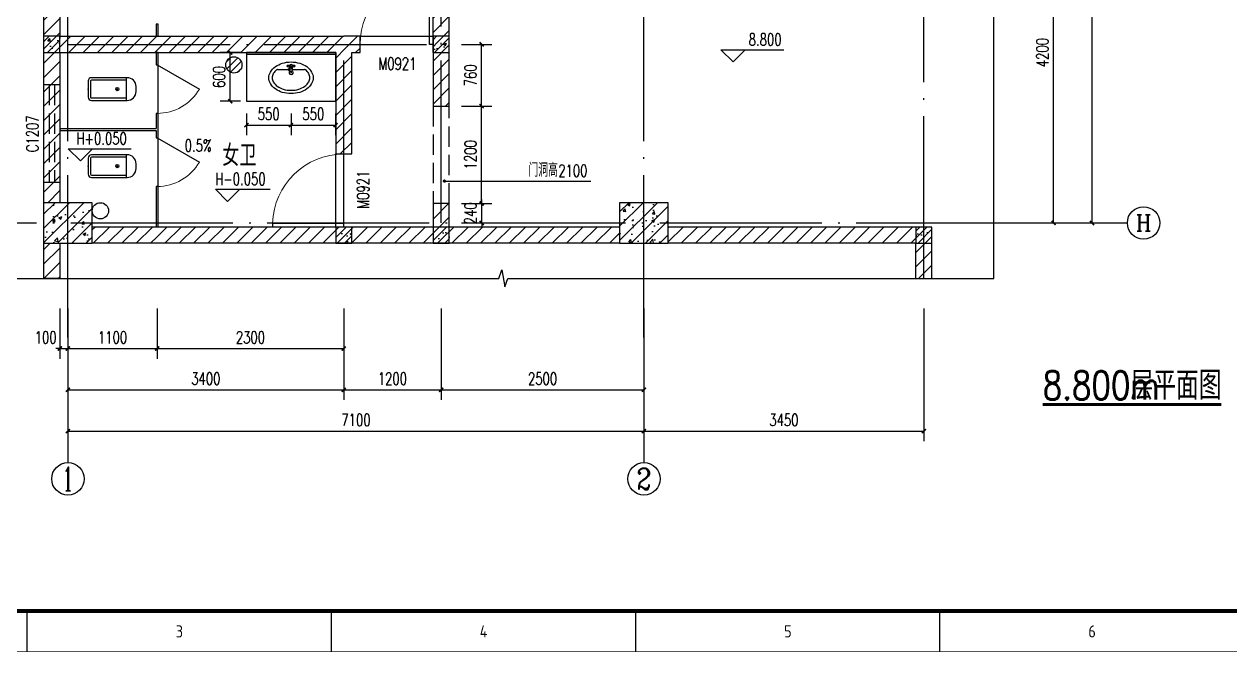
# Model space of a CAD drawing. Extents: x -93062 to 326984, y -142534 to 91021.
# Drawn here: x 149103 to 163965, y -33180 to -25446 of the extents above; entities that cross this region are included whole.
import ezdxf
from ezdxf.enums import TextEntityAlignment as Align

# ---------------------------------------------------------------- set-up
doc = ezdxf.new("R2010")
doc.units = 0
doc.header["$LTSCALE"] = 1000
doc.header["$MEASUREMENT"] = 0
doc.linetypes.add('DASH', pattern=[0.35, 0.25, -0.1])
doc.linetypes.add('DOTE', pattern=[2.42, 2, -0.2, 0.02, -0.2])
doc.layers.get('0').update_dxf_attribs({"color": 8})
doc.layers.get('Defpoints').update_dxf_attribs({"color": 8})
for name, color, linetype in [('AXIS', 8, 'Continuous'), ('AXIS_TEXT', 8, 'Continuous'), ('CENTRE LINE', 8, 'DOTE'), ('COLUMN', 8, 'Continuous'), ('DIM_ELEV', 8, 'Continuous'), ('DIM_LEAD', 8, 'Continuous'), ('DIM_SYMB', 8, 'Continuous'), ('DOTE', 8, 'DOTE'), ('GROUND', 8, 'Continuous'), ('LATRINE', 8, 'Continuous'), ('LVTRY', 8, 'Continuous'), ('PUB_DIM', 8, 'Continuous'), ('PUB_HATCH', 8, 'Continuous'), ('PUB_TEXT', 8, 'Continuous'), ('TEXT', 8, 'Continuous'), ('WALL', 8, 'Continuous'), ('WINDOW', 8, 'Continuous'), ('WINDOW_TEXT', 8, 'Continuous')]:
    doc.layers.add(name, color=color, linetype=linetype)
doc.styles.add('_TCH_AXIS', font='COMPLEX', dxfattribs={"bigfont": 'GBCBIG'})
doc.styles.add('_TCH_DIM', font='SIMPLEX', dxfattribs={"bigfont": 'GBCBIG'})
doc.styles.add('_TCH_DIM_T3', font='SIMPLEX', dxfattribs={"width": 0.705882, "bigfont": 'GBCBIG'})
doc.styles.add('_TCH_WINDOW', font='SIMPLEX', dxfattribs={"bigfont": 'GBCBIG'})
doc.styles.add('COMPLEX', font='COMPLEX')
doc.styles.add('HZTXT', font='geditxt.shx', dxfattribs={"width": 0.8, "bigfont": 'hztxt1.shx'})
doc.styles.get("Standard").update_dxf_attribs({"font": 'gbenor.shx', "bigfont": 'gbcbig.shx'})
doc.styles.add('TK', font='GEDITXT.SHX', dxfattribs={"width": 0.85, "height": 3.5, "bigfont": 'DXT.SHX'})
doc.dimstyles.new('_TCH_ARCH&&50', dxfattribs={"dimtxt": 148.75, "dimasz": 50, "dimexe": 125, "dimexo": 150, "dimgap": 63.125, "dimtad": 1, "dimdec": 0, "dimzin": 0, "dimdsep": 46, "dimtxsty": '_TCH_DIM_T3', "dimblk": 'ARCHTICK', "dimcen": 0.09, "dimazin": 2, "dimtfac": 1, "dimtdec": 0, "dimtix": 1, "dimtmove": 2, "dimatfit": 3, "dimfxl": 1, "dimtolj": 1, "dimtzin": 0, "dimarcsym": 0})
pattern_1 = [(45, (0, 89.76), (-88.38838, 88.38838), [])]
pattern_2 = [(45, (0, 0), (-88.38835, 88.38835), []), (50, (0, 0), (358.6301, -31.37607), [37.5, -412.5]), (355, (0, 0), (-69.3757, 376.0961), [30, -330]), (100.4514, (29.9, -2.6), (289.2547, 344.7198), [31.8701, -350.57106]), (46.1842, (0, 100), (533.6205, -82.7595), [56.25, -618.75]), (96.6356, (44.47, 93.1), (467.3314, 487.059), [47.8051, -525.8565]), (351.1842, (0, 100), (467.331, 487.0593), [45, -495]), (21, (50, 75), (298.4535, -201.30945), [37.5, -412.5]), (326, (50, 75), (121.6577, 362.575), [30, -330]), (71.4514, (74.87, 58.22), (420.1113, 161.26525), [31.8701, -350.57106]), (37.5, (0, 0), (6.07993, 166.44693), [0, -326, 0, -335, 0, -331.25]), (7.5, (0, 0), (131.53477, 197.20586), [0, -191, 0, -318.5, 0, -126.25]), (327.5, (-111.5, 0), (266.91122, -11.27744), [0, -125, 0, -390, 0, -517.5]), (317.5, (-161.5, 0), (291.5931, 50.0525), [0, -162.5, 0, -259, 0, -367.5])]

# ---------------------------------------------------------------- blocks, each defined once
blk = doc.blocks.new('GEDI_WK_A11')
at = {"color": 3}
for p, q in [((150, 0), (150, 10)), ((225, 0), (225, 10)), ((300, 0), (300, 10)), ((375, 0), (375, 10))]:
    blk.add_line(p, q, dxfattribs=at)
for points, const_width in [([(0, 0), (1050, 0), (1050, 594), (0, 594)], 0.1), ([(25, 10), (1040, 10), (1040, 584), (25, 584)], 1)]:
    blk.add_lwpolyline(points, close=True, dxfattribs=dict(at, const_width=const_width))
for s, p in [('3', (187.5, 5)), ('4', (262.5, 5)), ('5', (337.5, 5)), ('6', (412.5, 5))]:
    blk.add_text(s, height=3, dxfattribs=at).set_placement(p, align=Align.MIDDLE)
blk = doc.blocks.new('A$C024A6866')
blk.add_blockref('GEDI_WK_A11', (0, 0))
at = {"style": 'TK', "width": 0.85}
for tag, height, p in [('PROJECTNAME', 4.75, (985, 44)), ('PHASE', 4, (1027, 44)), ('DRAWINGNAME', 4.75, (995, 31))]:
    blk.add_attdef(tag, text='', height=height, dxfattribs=at).set_placement(p, align=Align.MIDDLE_CENTER)
for tag, p, height in [('APPROVE', (872, 32.75), 3.5), ('DESIGN', (917, 32.75), 3.5), ('REVIEW1', (872, 25.75), 3.5), ('DRAW', (917, 25.75), 3.5), ('REVIEW2', (872, 18.75), 3.5), ('PROPORTION', (917, 18.75), 3.5), ('DRAWINGNUMBER', (967, 18.5), 4), ('CHECK', (872, 11.75), 3.5), ('DATE', (917, 11.75), 3.5), ('VERSION', (1033, 11.75), 3.5)]:
    blk.add_attdef(tag, p, '', height=height, dxfattribs=at)
blk = doc.blocks.new('sgdsg')
at = {"xscale": 50, "yscale": 50, "zscale": 50}
blk.add_blockref('A$C024A6866', (-52500, 0), dxfattribs=at)
blk = doc.blocks.new('_ArchTick')
at = {"color": 0, "linetype": 'ByBlock', "const_width": 0.4}
blk.add_lwpolyline([(-0.5, -0.5), (0.5, 0.5)], dxfattribs=at)
blk = doc.blocks.new('*D729')
at = {"layer": 'Defpoints', "color": 0, "transparency": 16777216}
for p in [(154343, -27656), (154743, -27656), (154343, -27896)]:
    blk.add_point(p, dxfattribs=at)
at = {"layer": 'PUB_DIM', "color": 0, "lineweight": -2, "transparency": 16777216}
for p, q in [((154743, -27656), (154743, -27606)), ((154493, -27656), (154868, -27656)), ((154743, -27896), (154743, -27656)), ((154493, -27896), (154868, -27896)), ((154743, -27896), (154743, -27946))]:
    blk.add_line(p, q, dxfattribs=at)
at = {"layer": 'PUB_DIM', "color": 0, "lineweight": -2, "transparency": 16777216, "xscale": 50, "yscale": 50, "zscale": 50}
for p, rotation in [((154743, -27656), 270), ((154743, -27896), 90)]:
    blk.add_blockref('_ArchTick', p, dxfattribs=dict(at, rotation=rotation))
at = {"layer": 'PUB_DIM', "color": 0, "transparency": 16777216, "insert": (154605, -27776), "char_height": 148.8, "attachment_point": 5, "rotation": 90, "style": '_TCH_DIM_T3'}
blk.add_mtext('\\A1;240', dxfattribs=at)
blk = doc.blocks.new('*D730')
at = {"layer": 'Defpoints', "color": 0, "transparency": 16777216}
for p in [(154343, -26456), (154742, -26456), (154343, -27656)]:
    blk.add_point(p, dxfattribs=at)
at = {"layer": 'PUB_DIM', "color": 0, "lineweight": -2, "transparency": 16777216}
for p, q in [((154493, -26456), (154867, -26456)), ((154742, -27656), (154742, -26456)), ((154493, -27656), (154867, -27656))]:
    blk.add_line(p, q, dxfattribs=at)
at = {"layer": 'PUB_DIM', "color": 0, "lineweight": -2, "transparency": 16777216, "xscale": 50, "yscale": 50, "zscale": 50}
for p, rotation in [((154742, -26456), 90), ((154742, -27656), 270)]:
    blk.add_blockref('_ArchTick', p, dxfattribs=dict(at, rotation=rotation))
at = {"layer": 'PUB_DIM', "color": 0, "transparency": 16777216, "insert": (154605, -27056), "char_height": 148.8, "attachment_point": 5, "rotation": 90, "style": '_TCH_DIM_T3'}
blk.add_mtext('\\A1;1200', dxfattribs=at)
blk = doc.blocks.new('*D731')
at = {"layer": 'Defpoints', "color": 0, "transparency": 16777216}
for p in [(154343, -25696), (154742, -25696), (154343, -26456)]:
    blk.add_point(p, dxfattribs=at)
at = {"layer": 'PUB_DIM', "color": 0, "lineweight": -2, "transparency": 16777216}
for p, q in [((154493, -25696), (154867, -25696)), ((154742, -26456), (154742, -25696)), ((154493, -26456), (154867, -26456))]:
    blk.add_line(p, q, dxfattribs=at)
at = {"layer": 'PUB_DIM', "color": 0, "lineweight": -2, "transparency": 16777216, "xscale": 50, "yscale": 50, "zscale": 50}
for p, rotation in [((154742, -25696), 90), ((154742, -26456), 270)]:
    blk.add_blockref('_ArchTick', p, dxfattribs=dict(at, rotation=rotation))
at = {"layer": 'PUB_DIM', "color": 0, "transparency": 16777216, "insert": (154605, -26076), "char_height": 148.8, "attachment_point": 5, "rotation": 90, "style": '_TCH_DIM_T3'}
blk.add_mtext('\\A1;760', dxfattribs=at)
blk = doc.blocks.new('*D732')
at = {"layer": 'Defpoints', "color": 0, "transparency": 16777216}
for p in [(151843, -26396), (152393, -26396), (152393, -26690)]:
    blk.add_point(p, dxfattribs=at)
at = {"layer": 'PUB_DIM', "color": 0, "lineweight": -2, "transparency": 16777216}
for p, q in [((151843, -26546), (151843, -26815)), ((152393, -26546), (152393, -26815)), ((151843, -26690), (152393, -26690))]:
    blk.add_line(p, q, dxfattribs=at)
at = {"layer": 'PUB_DIM', "color": 0, "lineweight": -2, "transparency": 16777216, "xscale": 50, "yscale": 50, "zscale": 50, "rotation": 180}
blk.add_blockref('_ArchTick', (151843, -26690), dxfattribs=at)
at = {"layer": 'PUB_DIM', "color": 0, "lineweight": -2, "transparency": 16777216, "xscale": 50, "yscale": 50, "zscale": 50}
blk.add_blockref('_ArchTick', (152393, -26690), dxfattribs=at)
at = {"layer": 'PUB_DIM', "color": 0, "transparency": 16777216, "insert": (152118, -26552), "char_height": 148.8, "attachment_point": 5, "style": '_TCH_DIM_T3'}
blk.add_mtext('\\A1;550', dxfattribs=at)
blk = doc.blocks.new('*D733')
at = {"layer": 'Defpoints', "color": 0, "transparency": 16777216}
for p in [(152393, -26396), (152943, -26396), (152943, -26690)]:
    blk.add_point(p, dxfattribs=at)
at = {"layer": 'PUB_DIM', "color": 0, "lineweight": -2, "transparency": 16777216}
for p, q in [((152393, -26546), (152393, -26815)), ((152943, -26546), (152943, -26815)), ((152393, -26690), (152943, -26690))]:
    blk.add_line(p, q, dxfattribs=at)
at = {"layer": 'PUB_DIM', "color": 0, "lineweight": -2, "transparency": 16777216, "xscale": 50, "yscale": 50, "zscale": 50, "rotation": 180}
blk.add_blockref('_ArchTick', (152393, -26690), dxfattribs=at)
at = {"layer": 'PUB_DIM', "color": 0, "lineweight": -2, "transparency": 16777216, "xscale": 50, "yscale": 50, "zscale": 50}
blk.add_blockref('_ArchTick', (152943, -26690), dxfattribs=at)
at = {"layer": 'PUB_DIM', "color": 0, "transparency": 16777216, "insert": (152668, -26552), "char_height": 148.8, "attachment_point": 5, "style": '_TCH_DIM_T3'}
blk.add_mtext('\\A1;550', dxfattribs=at)
blk = doc.blocks.new('*D734')
at = {"layer": 'Defpoints', "color": 0, "transparency": 16777216}
for p in [(151643, -25796), (151919, -25796), (151919, -26396)]:
    blk.add_point(p, dxfattribs=at)
at = {"layer": 'PUB_DIM', "color": 0, "lineweight": -2, "transparency": 16777216}
for p, q in [((151769, -25796), (151518, -25796)), ((151643, -26396), (151643, -25796)), ((151769, -26396), (151518, -26396))]:
    blk.add_line(p, q, dxfattribs=at)
at = {"layer": 'PUB_DIM', "color": 0, "lineweight": -2, "transparency": 16777216, "xscale": 50, "yscale": 50, "zscale": 50}
for p, rotation in [((151643, -25796), 90), ((151643, -26396), 270)]:
    blk.add_blockref('_ArchTick', p, dxfattribs=dict(at, rotation=rotation))
at = {"layer": 'PUB_DIM', "color": 0, "transparency": 16777216, "insert": (151506, -26096), "char_height": 148.8, "attachment_point": 5, "rotation": 90, "style": '_TCH_DIM_T3'}
blk.add_mtext('\\A1;600', dxfattribs=at)
blk = doc.blocks.new('*D753')
at = {"layer": 'AXIS', "color": 0, "lineweight": -2, "transparency": 16777216}
for p, q in [((149543, -28949), (149543, -29568)), ((149643, -28949), (149643, -29568)), ((149543, -29443), (149493, -29443)), ((149543, -29443), (149643, -29443)), ((149643, -29443), (149693, -29443))]:
    blk.add_line(p, q, dxfattribs=at)
at = {"layer": 'Defpoints', "color": 0, "transparency": 16777216}
for p in [(149543, -28799), (149643, -28799), (149643, -29443)]:
    blk.add_point(p, dxfattribs=at)
at = {"layer": 'AXIS', "color": 0, "lineweight": -2, "transparency": 16777216, "xscale": 50, "yscale": 50, "zscale": 50}
blk.add_blockref('_ArchTick', (149543, -29443), dxfattribs=at)
at = {"layer": 'AXIS', "color": 0, "lineweight": -2, "transparency": 16777216, "xscale": 50, "yscale": 50, "zscale": 50, "rotation": 180}
blk.add_blockref('_ArchTick', (149643, -29443), dxfattribs=at)
at = {"layer": 'AXIS', "color": 0, "transparency": 16777216, "insert": (149368, -29306), "char_height": 148.8, "attachment_point": 5, "style": '_TCH_DIM_T3'}
blk.add_mtext('\\A1;100', dxfattribs=at)
blk = doc.blocks.new('*D754')
at = {"layer": 'AXIS', "color": 0, "lineweight": -2, "transparency": 16777216}
for p, q in [((149643, -28949), (149643, -29568)), ((150743, -28949), (150743, -29568)), ((149643, -29443), (150743, -29443))]:
    blk.add_line(p, q, dxfattribs=at)
at = {"layer": 'Defpoints', "color": 0, "transparency": 16777216}
for p in [(149643, -28799), (150743, -28799), (150743, -29443)]:
    blk.add_point(p, dxfattribs=at)
at = {"layer": 'AXIS', "color": 0, "lineweight": -2, "transparency": 16777216, "xscale": 50, "yscale": 50, "zscale": 50, "rotation": 180}
blk.add_blockref('_ArchTick', (149643, -29443), dxfattribs=at)
at = {"layer": 'AXIS', "color": 0, "lineweight": -2, "transparency": 16777216, "xscale": 50, "yscale": 50, "zscale": 50}
blk.add_blockref('_ArchTick', (150743, -29443), dxfattribs=at)
at = {"layer": 'AXIS', "color": 0, "transparency": 16777216, "insert": (150193, -29306), "char_height": 148.8, "attachment_point": 5, "style": '_TCH_DIM_T3'}
blk.add_mtext('\\A1;1100', dxfattribs=at)
blk = doc.blocks.new('*D755')
at = {"layer": 'AXIS', "color": 0, "lineweight": -2, "transparency": 16777216}
for p, q in [((150743, -28949), (150743, -29568)), ((153043, -28949), (153043, -29568)), ((150743, -29443), (153043, -29443))]:
    blk.add_line(p, q, dxfattribs=at)
at = {"layer": 'Defpoints', "color": 0, "transparency": 16777216}
for p in [(150743, -28799), (153043, -28799), (153043, -29443)]:
    blk.add_point(p, dxfattribs=at)
at = {"layer": 'AXIS', "color": 0, "lineweight": -2, "transparency": 16777216, "xscale": 50, "yscale": 50, "zscale": 50, "rotation": 180}
blk.add_blockref('_ArchTick', (150743, -29443), dxfattribs=at)
at = {"layer": 'AXIS', "color": 0, "lineweight": -2, "transparency": 16777216, "xscale": 50, "yscale": 50, "zscale": 50}
blk.add_blockref('_ArchTick', (153043, -29443), dxfattribs=at)
at = {"layer": 'AXIS', "color": 0, "transparency": 16777216, "insert": (151893, -29306), "char_height": 148.8, "attachment_point": 5, "style": '_TCH_DIM_T3'}
blk.add_mtext('\\A1;2300', dxfattribs=at)
blk = doc.blocks.new('*D756')
at = {"layer": 'Defpoints', "color": 0, "transparency": 16777216}
for p in [(161585, -20896), (162266, -20896), (161585, -27896)]:
    blk.add_point(p, dxfattribs=at)
at = {"layer": 'PUB_DIM', "color": 0, "lineweight": -2, "transparency": 16777216}
for p, q in [((161735, -20896), (162392, -20896)), ((162266, -27896), (162266, -20896)), ((161735, -27896), (162392, -27896))]:
    blk.add_line(p, q, dxfattribs=at)
at = {"layer": 'PUB_DIM', "color": 0, "lineweight": -2, "transparency": 16777216, "xscale": 50, "yscale": 50, "zscale": 50}
for p, rotation in [((162266, -20896), 90), ((162266, -27896), 270)]:
    blk.add_blockref('_ArchTick', p, dxfattribs=dict(at, rotation=rotation))
at = {"layer": 'PUB_DIM', "color": 0, "transparency": 16777216, "insert": (162129, -24396), "char_height": 148.8, "attachment_point": 5, "rotation": 90, "style": '_TCH_DIM_T3'}
blk.add_mtext('\\A1;7000', dxfattribs=at)
blk = doc.blocks.new('*D758')
at = {"layer": 'Defpoints', "color": 0, "transparency": 16777216}
for p in [(161110, -23696), (161792, -23696), (161110, -27896)]:
    blk.add_point(p, dxfattribs=at)
at = {"layer": 'PUB_DIM', "color": 0, "lineweight": -2, "transparency": 16777216}
for p, q in [((161260, -23696), (161916, -23696)), ((161792, -27896), (161792, -23696)), ((161260, -27896), (161916, -27896))]:
    blk.add_line(p, q, dxfattribs=at)
at = {"layer": 'PUB_DIM', "color": 0, "lineweight": -2, "transparency": 16777216, "xscale": 50, "yscale": 50, "zscale": 50}
for p, rotation in [((161792, -23696), 90), ((161792, -27896), 270)]:
    blk.add_blockref('_ArchTick', p, dxfattribs=dict(at, rotation=rotation))
at = {"layer": 'PUB_DIM', "color": 0, "transparency": 16777216, "insert": (161654, -25796), "char_height": 148.8, "attachment_point": 5, "rotation": 90, "style": '_TCH_DIM_T3'}
blk.add_mtext('\\A1;4200', dxfattribs=at)
blk = doc.blocks.new('*D763')
at = {"layer": 'AXIS', "color": 0, "lineweight": -2, "transparency": 16777216}
for p, q in [((149643, -28949), (149643, -30077)), ((153043, -28949), (153043, -30077)), ((149643, -29952), (153043, -29952))]:
    blk.add_line(p, q, dxfattribs=at)
at = {"layer": 'Defpoints', "color": 0, "transparency": 16777216}
for p in [(149643, -28799), (153043, -28799), (153043, -29952)]:
    blk.add_point(p, dxfattribs=at)
at = {"layer": 'AXIS', "color": 0, "lineweight": -2, "transparency": 16777216, "xscale": 50, "yscale": 50, "zscale": 50, "rotation": 180}
blk.add_blockref('_ArchTick', (149643, -29952), dxfattribs=at)
at = {"layer": 'AXIS', "color": 0, "lineweight": -2, "transparency": 16777216, "xscale": 50, "yscale": 50, "zscale": 50}
blk.add_blockref('_ArchTick', (153043, -29952), dxfattribs=at)
at = {"layer": 'AXIS', "color": 0, "transparency": 16777216, "insert": (151343, -29814), "char_height": 148.8, "attachment_point": 5, "style": '_TCH_DIM_T3'}
blk.add_mtext('\\A1;3400', dxfattribs=at)
blk = doc.blocks.new('*D764')
at = {"layer": 'AXIS', "color": 0, "lineweight": -2, "transparency": 16777216}
for p, q in [((153043, -28949), (153043, -30077)), ((154243, -28949), (154243, -30077)), ((153043, -29952), (154243, -29952))]:
    blk.add_line(p, q, dxfattribs=at)
at = {"layer": 'Defpoints', "color": 0, "transparency": 16777216}
for p in [(153043, -28799), (154243, -28799), (154243, -29952)]:
    blk.add_point(p, dxfattribs=at)
at = {"layer": 'AXIS', "color": 0, "lineweight": -2, "transparency": 16777216, "xscale": 50, "yscale": 50, "zscale": 50, "rotation": 180}
blk.add_blockref('_ArchTick', (153043, -29952), dxfattribs=at)
at = {"layer": 'AXIS', "color": 0, "lineweight": -2, "transparency": 16777216, "xscale": 50, "yscale": 50, "zscale": 50}
blk.add_blockref('_ArchTick', (154243, -29952), dxfattribs=at)
at = {"layer": 'AXIS', "color": 0, "transparency": 16777216, "insert": (153643, -29814), "char_height": 148.8, "attachment_point": 5, "style": '_TCH_DIM_T3'}
blk.add_mtext('\\A1;1200', dxfattribs=at)
blk = doc.blocks.new('*D765')
at = {"layer": 'AXIS', "color": 0, "lineweight": -2, "transparency": 16777216}
for p, q in [((154243, -28949), (154243, -30077)), ((156743, -28949), (156743, -30077)), ((154243, -29952), (156743, -29952))]:
    blk.add_line(p, q, dxfattribs=at)
at = {"layer": 'Defpoints', "color": 0, "transparency": 16777216}
for p in [(154243, -28799), (156743, -28799), (156743, -29952)]:
    blk.add_point(p, dxfattribs=at)
at = {"layer": 'AXIS', "color": 0, "lineweight": -2, "transparency": 16777216, "xscale": 50, "yscale": 50, "zscale": 50, "rotation": 180}
blk.add_blockref('_ArchTick', (154243, -29952), dxfattribs=at)
at = {"layer": 'AXIS', "color": 0, "lineweight": -2, "transparency": 16777216, "xscale": 50, "yscale": 50, "zscale": 50}
blk.add_blockref('_ArchTick', (156743, -29952), dxfattribs=at)
at = {"layer": 'AXIS', "color": 0, "transparency": 16777216, "insert": (155493, -29814), "char_height": 148.8, "attachment_point": 5, "style": '_TCH_DIM_T3'}
blk.add_mtext('\\A1;2500', dxfattribs=at)
blk = doc.blocks.new('*D766')
at = {"layer": 'AXIS', "color": 0, "lineweight": -2, "transparency": 16777216}
for p, q in [((149643, -28949), (149643, -30585)), ((156743, -28949), (156743, -30585)), ((149643, -30460), (156743, -30460))]:
    blk.add_line(p, q, dxfattribs=at)
at = {"layer": 'Defpoints', "color": 0, "transparency": 16777216}
for p in [(149643, -28799), (156743, -28799), (156743, -30460)]:
    blk.add_point(p, dxfattribs=at)
at = {"layer": 'AXIS', "color": 0, "lineweight": -2, "transparency": 16777216, "xscale": 50, "yscale": 50, "zscale": 50, "rotation": 180}
blk.add_blockref('_ArchTick', (149643, -30460), dxfattribs=at)
at = {"layer": 'AXIS', "color": 0, "lineweight": -2, "transparency": 16777216, "xscale": 50, "yscale": 50, "zscale": 50}
blk.add_blockref('_ArchTick', (156743, -30460), dxfattribs=at)
at = {"layer": 'AXIS', "color": 0, "transparency": 16777216, "insert": (153193, -30323), "char_height": 148.8, "attachment_point": 5, "style": '_TCH_DIM_T3'}
blk.add_mtext('\\A1;7100', dxfattribs=at)
blk = doc.blocks.new('*D767')
at = {"layer": 'AXIS', "color": 0, "lineweight": -2, "transparency": 16777216}
for p, q in [((156743, -28949), (156743, -30585)), ((160193, -28949), (160193, -30585)), ((156743, -30460), (160193, -30460))]:
    blk.add_line(p, q, dxfattribs=at)
at = {"layer": 'Defpoints', "color": 0, "transparency": 16777216}
for p in [(156743, -28799), (160193, -28799), (160193, -30460)]:
    blk.add_point(p, dxfattribs=at)
at = {"layer": 'AXIS', "color": 0, "lineweight": -2, "transparency": 16777216, "xscale": 50, "yscale": 50, "zscale": 50, "rotation": 180}
blk.add_blockref('_ArchTick', (156743, -30460), dxfattribs=at)
at = {"layer": 'AXIS', "color": 0, "lineweight": -2, "transparency": 16777216, "xscale": 50, "yscale": 50, "zscale": 50}
blk.add_blockref('_ArchTick', (160193, -30460), dxfattribs=at)
at = {"layer": 'AXIS', "color": 0, "transparency": 16777216, "insert": (158468, -30323), "char_height": 148.8, "attachment_point": 5, "style": '_TCH_DIM_T3'}
blk.add_mtext('\\A1;3450', dxfattribs=at)
blk = doc.blocks.new('$DorLib2D$00000001')
for p, q in [((0.45, 0.975), (0.5, 0.975)), ((0.45, 0), (0.45, 0.975)), ((0.5, 0), (0.5, 0.975)), ((0.5, 0), (0.45, 0))]:
    blk.add_line(p, q)
at = {"lineweight": 13}
blk.add_arc((0.475, 0), 0.975, 91.4693, 180, dxfattribs=at)
blk = doc.blocks.new('$lvtry$00000195')
at = {"color": 0}
for p, q in [((-165, -91), (-34, -91)), ((-17, -58), (-17, -48)), ((-16, -91), (-11, -91)), ((11, -91), (165, -91)), ((17, -58), (17, -48))]:
    blk.add_line(p, q, dxfattribs=at)
blk.add_lwpolyline([(273, -195, -0.132138), (254, -266, -0.106661), (193, -332, -0.083339), (108, -374, -0.072039), (0, -389, -0.072039), (-108, -374, -0.083339), (-193, -332, -0.106661), (-254, -266, -0.132138), (-273, -195, -0.132138), (-254, -124, -0.106661), (-193, -57, -0.083339), (-108, -16, -0.072039), (0, 0, -0.072039), (108, -16, -0.083339), (193, -57, -0.106661), (254, -124, -0.132138)], format="xyb", close=True, dxfattribs=at)
blk.add_circle((0, -58), 16.7, dxfattribs=at)
for centre, radius, start, end in [((-131, -195), 101, 149.8906, 180), ((-68, -231), 174, 128.9257, 149.8906), ((-165, -111), 20, 90, 128.9257), ((-40, -49), 10.1, 106.6096, 258.1648), ((-64, 218), 259, 274.7069, 282.3732), ((-75, -228), 173, 71.36, 79.1873), ((-29, -95), 6.77, 155.344, 308.3224), ((-171, 3), 166, 324.8411, 338.1337), ((-171, 3), 170, 324.8411, 331.3523), ((-29, -95), 3.37, 155.344, 308.3224), ((100, -210), 170, 132.3141, 138.8253), ((100, -210), 166, 125.5327, 138.8253), ((0, -131), 25, 112.516, 67.484), ((-12, -74), 10.6, 201.8924, 261.774), ((0, -48), 16.7, 0, 180), ((-381, -131), 372, 2.3982, 6.7627), ((0, -111), 9.9, 201.7837, 338.2163), ((64, 218), 259, 257.6268, 265.2931), ((381, -131), 372, 170.1008, 177.6018), ((75, -228), 173, 100.8127, 110.4191), ((40, -49), 10.1, 281.8352, 73.3904), ((165, -111), 20, 51.0743, 90), ((165, -111), 20, 51.0743, 90), ((68, -231), 174, 30.1094, 51.0743), ((131, -195), 101, 0, 30.1094), ((-131, -195), 101, 180, 210.1094), ((-68, -158), 174, 210.1094, 234.4623), ((68, -158), 174, 305.5377, 329.8906), ((131, -195), 101, 329.8906, 0), ((-27, -100), 245, 234.4623, 253.5183), ((0, -9), 340, 253.5183, 270), ((0, -9), 340, 270, 286.4817), ((27, -100), 245, 286.4817, 305.5377)]:
    blk.add_arc(centre, radius, start, end, dxfattribs=at)
for p in [(0, -58), (0, -131)]:
    blk.add_point(p, dxfattribs=at)
blk = doc.blocks.new('$lvtry$00000200')
at = {"color": 0}
for p, q in [((-110, -40, 0), (-110, -470, 0)), ((100, -30, 0), (-100, -30, 0)), ((110, -470, 0), (110, -40, 0))]:
    blk.add_line(p, q, dxfattribs=at)
at = {"color": 0, "elevation": 0}
blk.add_lwpolyline([(100, 0), (-100, 0, 0.414214), (-140, -40), (-140, -480, 0.414214), (-30, -590), (30, -590, 0.414214), (140, -480), (140, -40, 0.414214)], format="xyb", close=True, dxfattribs=at)
blk.add_lwpolyline([(140, -470), (-140, -470)], dxfattribs=at)
at = {"color": 0}
blk.add_circle((0, -359, 0), 20, dxfattribs=at)
for centre, start, end in [((-100, -40, 0), 90, 180), ((100, -40, 0), 0, 90)]:
    blk.add_arc(centre, 10, start, end, dxfattribs=at)
for p in [(0, 0), (0, -359, 0)]:
    blk.add_point(p, dxfattribs=at)
blk = doc.blocks.new('$TCHSYS$APDOOR2D')
blk.add_line((0.5, 0), (0, 0.866))
at = {"lineweight": 13}
blk.add_arc((0.5, 0), 1, 120, 180, dxfattribs=at)
blk = doc.blocks.new('_AXISO')
blk.add_circle((0, 0), 0.5)
at = {"layer": 'AXIS_TEXT', "style": 'COMPLEX', "width": 1.041667}
blk.add_attdef('A', text='', height=0.56, dxfattribs=at).set_placement((-0.25, -0.28), (0.25, -0.28), align=Align.FIT)

msp = doc.modelspace()

# ---------------------------------------------------------------- hatches: boundary and pattern name
at = {"layer": 'LVTRY'}
h = msp.add_hatch(dxfattribs=at)
h.set_pattern_fill('ANSI31', color=256, scale=40)
h.set_pattern_definition([(45, (183426.5, -104267.5), (-44.90128, 44.90128), [])])
edge = h.paths.add_edge_path()
edge.add_arc((151688.5, -25948.5), 100, 0, 360)
at = {"layer": 'PUB_HATCH'}
h = msp.add_hatch(dxfattribs=at)
h.set_pattern_fill('普通砖', color=256, scale=50, style=0)
h.set_pattern_definition(pattern_1)
h.paths.add_polyline_path([(149543.2, -23795.9), (149343.2, -23795.9), (149343.2, -23695.9), (149343.2, -25695.9), (149476.6, -25695.9), (149543.2, -25595.9)])
h = msp.add_hatch(dxfattribs=at)
h.set_pattern_fill('普通砖', color=256, scale=50, style=0)
h.set_pattern_definition(pattern_1)
h.paths.add_polyline_path([(154209.9, -25695.9), (154343.2, -25695.9), (154343.2, -24715.9), (154276.6, -24655.9), (154143.2, -24655.9), (154143.2, -25595.9)])
h = msp.add_hatch(dxfattribs=at)
h.set_pattern_fill('钢筋混凝土', color=256, scale=50, style=0)
h.set_pattern_definition(pattern_2)
h.paths.add_polyline_path([(149543.2, -25595.9), (149343.2, -25595.9), (149343.2, -25795.9), (149543.2, -25795.9)])
h = msp.add_hatch(dxfattribs=at)
h.set_pattern_fill('普通砖', color=256, scale=50, style=0)
h.set_pattern_definition(pattern_1)
h.paths.add_polyline_path([(149343.2, -27645.9), (149543.2, -27645.9), (149543.2, -25795.9), (149476.6, -25695.9), (149343.2, -25695.9)])
h = msp.add_hatch(dxfattribs=at)
h.set_pattern_fill('普通砖', color=256, scale=50, style=0)
h.set_pattern_definition(pattern_1)
h.paths.add_polyline_path([(149476.6, -25695.9), (149543.2, -25795.9), (152943.2, -25795.9), (153043.2, -25729.3), (153043.2, -25595.9), (149543.2, -25595.9)])
h = msp.add_hatch(dxfattribs=at)
h.set_pattern_fill('普通砖', color=256, scale=50, style=0)
h.set_pattern_definition(pattern_1)
h.paths.add_polyline_path([(153143.2, -25795.9), (153243.2, -25795.9), (153243.2, -25595.9), (153043.2, -25595.9), (153043.2, -25729.3)])
h = msp.add_hatch(dxfattribs=at)
h.set_pattern_fill('普通砖', color=256, scale=50, style=0)
h.set_pattern_definition(pattern_1)
h.paths.add_polyline_path([(154143.2, -25595.9), (154143.2, -25795.9), (154209.9, -25695.9)])
h = msp.add_hatch(dxfattribs=at)
h.set_pattern_fill('钢筋混凝土', color=256, scale=50, style=0)
h.set_pattern_definition(pattern_2)
h.paths.add_polyline_path([(154143.2, -25595.9), (154143.2, -25795.9), (154343.2, -25795.9), (154343.2, -25595.9)])
h = msp.add_hatch(dxfattribs=at)
h.set_pattern_fill('普通砖', color=256, scale=50, style=0)
h.set_pattern_definition(pattern_1)
h.paths.add_polyline_path([(154143.2, -25795.9), (154143.2, -26456), (154343.2, -26456), (154343.2, -25695.9), (154209.9, -25695.9)])
h = msp.add_hatch(dxfattribs=at)
h.set_pattern_fill('普通砖', color=256, scale=50, style=0)
h.set_pattern_definition(pattern_1)
h.paths.add_polyline_path([(152943.2, -25795.9), (152943.2, -27045.9), (153143.2, -27045.9), (153143.2, -25795.9), (153043.2, -25729.3)])
h = msp.add_hatch(dxfattribs=at)
h.set_pattern_fill('钢筋混凝土', color=256, scale=50, style=0)
h.set_pattern_definition(pattern_2)
h.paths.add_polyline_path([(149343.2, -28145.9), (149943.2, -28145.9), (149943.2, -27645.9), (149343.2, -27645.9)])
h = msp.add_hatch(dxfattribs=at)
h.set_pattern_fill('普通砖', color=256, scale=50, style=0)
h.set_pattern_definition(pattern_1)
h.paths.add_polyline_path([(154343.2, -27945.9), (154343.2, -27656), (154143.2, -27656), (154143.2, -27945.9), (154243.2, -28012.6)])
h = msp.add_hatch(dxfattribs=at)
h.set_pattern_fill('钢筋混凝土', color=256, scale=50, style=0)
h.set_pattern_definition(pattern_2)
h.paths.add_polyline_path([(156443.2, -28145.9), (157043.2, -28145.9), (157043.2, -27645.9), (156443.2, -27645.9)])
h = msp.add_hatch(dxfattribs=at)
h.set_pattern_fill('普通砖', color=256, scale=50, style=0)
h.set_pattern_definition(pattern_1)
h.paths.add_polyline_path([(149943.2, -27945.9), (149943.2, -28145.9), (150743.2, -28145.9), (150743.2, -27945.9)])
h = msp.add_hatch(dxfattribs=at)
h.set_pattern_fill('普通砖', color=256, scale=50, style=0)
h.set_pattern_definition(pattern_1)
h.paths.add_polyline_path([(153043.2, -28012.6), (152943.2, -27945.9), (150743.2, -27945.9), (150743.2, -28145.9), (153043.2, -28145.9)])
h = msp.add_hatch(dxfattribs=at)
h.set_pattern_fill('普通砖', color=256, scale=50, style=0)
h.set_pattern_definition(pattern_1)
h.paths.add_polyline_path([(153143.2, -27945.9), (152943.2, -27945.9), (153043.2, -28012.6)])
h = msp.add_hatch(dxfattribs=at)
h.set_pattern_fill('钢筋混凝土', color=256, scale=50, style=0)
h.set_pattern_definition(pattern_2)
h.paths.add_polyline_path([(153143.2, -28145.9), (153143.2, -27945.9), (152943.2, -27945.9), (152943.2, -28145.9)])
h = msp.add_hatch(dxfattribs=at)
h.set_pattern_fill('普通砖', color=256, scale=50, style=0)
h.set_pattern_definition(pattern_1)
h.paths.add_polyline_path([(154243.2, -28012.6), (154143.2, -27945.9), (153143.2, -27945.9), (153043.2, -28012.6), (153043.2, -28145.9), (154243.2, -28145.9)])
h = msp.add_hatch(dxfattribs=at)
h.set_pattern_fill('钢筋混凝土', color=256, scale=50, style=0)
h.set_pattern_definition(pattern_2)
h.paths.add_polyline_path([(154343.2, -28145.9), (154343.2, -27945.9), (154143.2, -27945.9), (154143.2, -28145.9)])
h = msp.add_hatch(dxfattribs=at)
h.set_pattern_fill('普通砖', color=256, scale=50, style=0)
h.set_pattern_definition(pattern_1)
h.paths.add_polyline_path([(156443.2, -28145.9), (156443.2, -27945.9), (154343.2, -27945.9), (154243.2, -28012.6), (154243.2, -28145.9)])
h = msp.add_hatch(dxfattribs=at)
h.set_pattern_fill('普通砖', color=256, scale=50, style=0)
h.set_pattern_definition(pattern_1)
h.paths.add_polyline_path([(157043.2, -27945.9), (157043.2, -28145.9), (160093.2, -28145.9), (160293.2, -27945.9)])
h = msp.add_hatch(dxfattribs=at)
h.set_pattern_fill('普通砖', color=256, scale=50, style=0)
h.set_pattern_definition(pattern_1)
h.paths.add_polyline_path([(160293.2, -28579.5), (160293.2, -27945.9), (160093.2, -28145.9), (160093.2, -28579.5)])
h = msp.add_hatch(dxfattribs=at)
h.set_pattern_fill('钢筋混凝土', color=256, scale=50, style=0)
h.set_pattern_definition(pattern_2)
h.paths.add_polyline_path([(160293.2, -27945.9), (160093.2, -27945.9), (160093.2, -28145.9), (160293.2, -28145.9)])
h = msp.add_hatch(dxfattribs=at)
h.set_pattern_fill('普通砖', color=256, scale=50, style=0)
h.set_pattern_definition(pattern_1)
h.paths.add_polyline_path([(149543.2, -28145.9), (149343.2, -28145.9), (149343.2, -28579.5), (149543.2, -28579.5)])

# ---------------------------------------------------------------- linework, layer by layer
at = {"layer": 'AXIS'}
for p, q in [((161056, -27895.9), (162701.6, -27895.9)), ((149643.2, -29607), (149643.2, -30848.5)), ((156743.2, -29607), (156743.2, -30848.5))]:
    msp.add_line(p, q, dxfattribs=at)
for centre in [(149643.2, -31048.5), (156743.2, -31048.5)]:
    msp.add_circle(centre, 200, dxfattribs=at)
at = {"layer": 'CENTRE LINE'}
msp.add_line((149643.2, -25695.9), (154243.2, -25695.9), dxfattribs=at)
for points in [[(160193.2, -28579.5), (160193.2, -20895.9)], [(154243.2, -27895.9), (154243.2, -23695.9)], [(153043.2, -27895.9), (153043.2, -25695.9)]]:
    msp.add_lwpolyline(points, dxfattribs=at)
at = {"layer": 'COLUMN'}
for p, q in [((149543.2, -25595.9), (149343.2, -25595.9)), ((149343.2, -25595.9), (149343.2, -25795.9)), ((149543.2, -25795.9), (149543.2, -25595.9)), ((154143.2, -25595.9), (154143.2, -25795.9)), ((154343.2, -25595.9), (154143.2, -25595.9)), ((154343.2, -25795.9), (154343.2, -25595.9)), ((149343.2, -25795.9), (149543.2, -25795.9)), ((154143.2, -25795.9), (154343.2, -25795.9)), ((149943.2, -27645.9), (149343.2, -27645.9)), ((149343.2, -27645.9), (149343.2, -28145.9)), ((149943.2, -28145.9), (149943.2, -27645.9)), ((157043.2, -27645.9), (156443.2, -27645.9)), ((156443.2, -27645.9), (156443.2, -28145.9)), ((157043.2, -28145.9), (157043.2, -27645.9)), ((153143.2, -27945.9), (152943.2, -27945.9)), ((152943.2, -27945.9), (152943.2, -28145.9)), ((153143.2, -28145.9), (153143.2, -27945.9)), ((154343.2, -27945.9), (154143.2, -27945.9)), ((154143.2, -27945.9), (154143.2, -28145.9)), ((154343.2, -28145.9), (154343.2, -27945.9)), ((160293.2, -27945.9), (160093.2, -27945.9)), ((160093.2, -27945.9), (160093.2, -28145.9)), ((160293.2, -28145.9), (160293.2, -27945.9)), ((149343.2, -28145.9), (149943.2, -28145.9)), ((152943.2, -28145.9), (153143.2, -28145.9)), ((154143.2, -28145.9), (154343.2, -28145.9)), ((156443.2, -28145.9), (157043.2, -28145.9)), ((160093.2, -28145.9), (160293.2, -28145.9))]:
    msp.add_line(p, q, dxfattribs=at)
at = {"layer": 'DIM_ELEV'}
for p, q in [((157842.5, -25912), (157692.5, -25762)), ((157692.5, -25762), (158469, -25762)), ((157842.5, -25912), (157992.5, -25762)), ((149796.5, -27132), (149646.5, -26982)), ((149646.5, -26982), (150423, -26982)), ((149796.5, -27132), (149946.5, -26982)), ((151611.5, -27631), (151461.5, -27481)), ((151461.5, -27481), (152134, -27481)), ((151611.5, -27631), (151761.5, -27481))]:
    msp.add_line(p, q, dxfattribs=at)
at = {"layer": 'DIM_LEAD'}
for p, q in [((154283.2, -27379.9), (155011.4, -27379.9)), ((155011.4, -27379.9), (156089.2, -27379.9))]:
    msp.add_line(p, q, dxfattribs=at)
at = {"layer": 'DIM_LEAD', "const_width": 20}
msp.add_lwpolyline([(154273.2, -27379.9, 1), (154293.2, -27379.9, 1)], format="xyb", close=True, dxfattribs=at)
at = {"layer": 'DIM_SYMB'}
for points in [[(161056, -28579.5), (161056, -24104), (160951, -24065.8), (161161, -24028.8), (161056, -23991.5), (161056, -19516)], [(148963, -28579.5), (154953.3, -28579.5), (154991.5, -28474.5), (155028.5, -28684.5), (155065.8, -28579.5), (161056, -28579.5)]]:
    msp.add_lwpolyline(points, dxfattribs=at)
msp.add_lwpolyline([(151275, -26820, 0, 0, 0), (151399.6, -26563, 40, 0, 0), (151465, -26428, 0, 0, 0)], format="xyseb", dxfattribs=at)
at = {"layer": 'DIM_SYMB', "const_width": 35}
msp.add_lwpolyline([(161658.6, -30131.5), (163860.7, -30131.5)], dxfattribs=at)
at = {"layer": 'DOTE'}
msp.add_line((147257.5, -27895.9), (161056, -27895.9), dxfattribs=at)
for points in [[(149643.2, -29307), (149643.2, -19898.5)], [(156743.2, -29307), (156743.2, -19898.5)]]:
    msp.add_lwpolyline(points, dxfattribs=at)
at = {"layer": 'GROUND'}
msp.add_circle((150043.2, -27745.9), 100, dxfattribs=at)
at = {"layer": 'LATRINE'}
for p, q in [((150755.7, -25445.9), (150730.7, -25445.9)), ((150730.7, -25445.9), (150730.7, -25595.9)), ((150755.7, -25595.9), (150755.7, -25445.9)), ((150730.7, -25595.9), (150755.7, -25595.9)), ((150730.7, -25795.9), (150730.7, -25945.9)), ((150755.7, -25795.9), (150730.7, -25795.9)), ((150755.7, -25945.9), (150755.7, -25795.9)), ((150730.7, -25945.9), (150755.7, -25945.9)), ((150755.7, -26545.9, 400), (150755.7, -25945.9, 400)), ((150755.7, -26545.9), (150730.7, -26545.9)), ((150730.7, -26545.9), (150730.7, -26733.4)), ((150755.7, -26745.9), (150755.7, -26545.9)), ((149543.2, -26733.4), (150730.7, -26733.4)), ((149543.2, -26733.4), (149543.2, -26758.4)), ((150755.7, -26845.9), (150755.7, -26745.9)), ((149543.2, -26758.4), (150730.7, -26758.4)), ((150730.7, -26758.4), (150730.7, -26845.9)), ((150730.7, -26845.9), (150755.7, -26845.9)), ((150755.7, -27445.9, 400), (150755.7, -26845.9, 400)), ((150755.7, -27445.9), (150730.7, -27445.9)), ((150730.7, -27445.9), (150730.7, -27945.9)), ((150755.7, -27945.9), (150755.7, -27445.9))]:
    msp.add_line(p, q, dxfattribs=at)
at = {"layer": 'LVTRY'}
msp.add_line((151843.2, -25815.9), (152943.2, -25815.9), dxfattribs=at)
msp.add_lwpolyline([(152943.2, -25795.9), (151843.2, -25795.9), (151843.2, -26395.9), (152943.2, -26395.9)], close=True, dxfattribs=at)
msp.add_circle((151688.5, -25948.5), 100, dxfattribs=at)
at = {"layer": 'WALL'}
for p, q in [((149343.2, -23795.9), (149343.2, -25695.9)), ((149543.2, -23795.9), (149543.2, -25595.9)), ((154143.2, -25595.9), (154143.2, -24655.9)), ((154343.2, -25695.9), (154343.2, -24715.9)), ((149343.2, -25695.9), (149343.2, -27645.9)), ((149543.2, -25595.9), (153043.2, -25595.9)), ((153243.2, -25595.9), (153043.2, -25595.9)), ((153243.2, -25795.9), (153243.2, -25595.9)), ((154143.2, -25795.9), (154143.2, -25595.9)), ((154343.2, -26456), (154343.2, -25695.9)), ((149543.2, -25795.9), (152943.2, -25795.9)), ((149543.2, -25795.9), (149543.2, -27645.9)), ((152943.2, -25795.9), (152943.2, -27045.9)), ((153143.2, -25795.9), (153243.2, -25795.9)), ((153143.2, -27045.9), (153143.2, -25795.9)), ((154143.2, -25795.9), (154143.2, -26456)), ((154143.2, -26456), (154343.2, -26456)), ((152943.2, -27045.9), (153143.2, -27045.9)), ((154343.2, -27656), (154143.2, -27656)), ((154143.2, -27656), (154143.2, -27945.9)), ((154343.2, -27945.9), (154343.2, -27656)), ((150743.2, -27945.9), (149943.2, -27945.9)), ((152943.2, -27945.9), (150743.2, -27945.9)), ((153143.2, -27945.9), (152943.2, -27945.9)), ((154143.2, -27945.9), (153143.2, -27945.9)), ((156443.2, -27945.9), (154343.2, -27945.9)), ((160293.2, -27945.9), (157043.2, -27945.9)), ((160293.2, -28579.5), (160293.2, -27945.9)), ((149343.2, -28145.9), (149343.2, -28579.5)), ((149543.2, -28145.9), (149543.2, -28579.5)), ((150743.2, -28145.9), (149943.2, -28145.9)), ((153043.2, -28145.9), (150743.2, -28145.9)), ((154243.2, -28145.9), (153043.2, -28145.9)), ((156443.2, -28145.9), (154243.2, -28145.9)), ((160093.2, -28145.9), (157043.2, -28145.9)), ((160093.2, -28579.5), (160093.2, -28145.9)), ((149543.2, -28579.5), (149343.2, -28579.5)), ((160093.2, -28579.5), (160293.2, -28579.5))]:
    msp.add_line(p, q, dxfattribs=at)
at = {"layer": 'WINDOW'}
for p, q in [((153243.2, -25595.9), (154143.2, -25595.9)), ((152943.2, -27945.9), (152943.2, -27045.9))]:
    msp.add_line(p, q, dxfattribs=at)
at = {"layer": 'WINDOW', "linetype": 'DASH'}
for p, q in [((149543.2, -26195.9, 800), (149343.2, -26195.9, 800)), ((149409.9, -26195.9, 800), (149409.9, -27395.9, 800)), ((149476.6, -26195.9, 800), (149476.6, -27395.9, 800)), ((154143.2, -26456), (154143.2, -27656)), ((154343.2, -27656), (154343.2, -26456)), ((149543.2, -27395.9, 800), (149343.2, -27395.9, 800))]:
    msp.add_line(p, q, dxfattribs=at)

# ---------------------------------------------------------------- block references
msp.add_blockref('sgdsg', (194142, -33178))
at = {"layer": 'AXIS'}
ref = msp.add_blockref('_AXISO', (162901.6, -27895.9), dxfattribs=dict(at, xscale=400, yscale=400, zscale=400))
ref.add_attrib('A', 'H', dxfattribs={"layer": 'AXIS_TEXT', "height": 202.8, "style": '_TCH_AXIS'}).set_placement((162805.1, -27997.3), (162998.2, -27997.3), align=Align.FIT)
at = {"layer": 'LATRINE', "xscale": 600, "yscale": -600, "zscale": 25, "rotation": 90}
for p in [(150743.2, -26245.9), (150743.2, -27145.9)]:
    msp.add_blockref('$TCHSYS$APDOOR2D', p, dxfattribs=at)
at = {"layer": 'LVTRY'}
msp.add_blockref('$lvtry$00000195', (152393.2, -25912.5), dxfattribs=at)
at = {"layer": 'LVTRY', "rotation": 90}
for p in [(149892.8, -26245.9), (149892.8, -27195.7)]:
    msp.add_blockref('$lvtry$00000200', p, dxfattribs=at)
at = {"layer": 'WINDOW'}
ref = msp.add_blockref('$DorLib2D$00000001', (153693.2, -25695.9), dxfattribs=dict(at, xscale=900, yscale=900, zscale=900))
ref.add_attrib('A', 'M0921', (153470.7, -26007.8), dxfattribs={"layer": 'WINDOW_TEXT', "height": 148.75, "style": '_TCH_WINDOW', "width": 0.705882})
ref = msp.add_blockref('$DorLib2D$00000001', (153043.2, -27495.9), dxfattribs=dict(at, xscale=-900, yscale=900, zscale=-900, rotation=90.00000000000641))
ref.add_attrib('A', 'M0921', (153355.1, -27718.4), dxfattribs={"layer": 'WINDOW_TEXT', "height": 148.75, "rotation": 90, "style": '_TCH_WINDOW', "width": 0.705882})

# ---------------------------------------------------------------- texts
at = {"layer": 'AXIS_TEXT', "style": '_TCH_AXIS'}
for s, height, p, p2 in [('1', 294.1, (149580.2, -31195.6), (149706.3, -31195.6)), ('2', 266.3, (156654.5, -31181.6), (156832, -31181.6))]:
    msp.add_text(s, height=height, dxfattribs=at).set_placement(p, p2, align=Align.FIT)
at = {"layer": 'PUB_TEXT'}
for s, height, style, width, p in [('8.800', 148.75, '_TCH_DIM', 0.705882, (158034, -25709.5)), ('H+0.050', 148.75, '_TCH_DIM', 0.705882, (149748, -26929.5)), ('0.5%%%', 148.75, '_TCH_DIM', 0.705882, (151082.1, -27016)), ('2100', 148.75, '_TCH_DIM', 0.705882, (155686.7, -27327.4)), ('H-0.050', 148.75, '_TCH_DIM', 0.705882, (151459, -27428.5)), ('8.800m', 350, 'HZTXT', 0.8, (161658.6, -30072.5)), ('层平面图', 350, 'HZTXT', 0.8, (162741.2, -30072.5))]:
    msp.add_text(s, height=height, dxfattribs=dict(at, style=style, width=width)).set_placement(p)
at = {"layer": 'PUB_TEXT', "style": '_TCH_DIM'}
msp.add_text('门洞高', height=168.79, dxfattribs=at).set_placement((155318.1, -27327.4))
at = {"layer": 'TEXT', "style": 'HZTXT', "width": 0.8}
msp.add_text('女卫', height=262.5, dxfattribs=at).set_placement((151546, -27195.5))
at = {"layer": 'WINDOW_TEXT', "style": '_TCH_WINDOW', "width": 0.705882}
msp.add_text('C1207', height=148.75, rotation=90, dxfattribs=at).set_placement((149280.1, -27023.4))

# ---------------------------------------------------------------- dimensions: what is measured, and where the dimension line sits
at = {"layer": 'AXIS'}
dim = msp.add_linear_dim(base=(149643.2, -29443.5), p1=(149543.2, -28798.5), p2=(149643.2, -28798.5), angle=0, dimstyle='_TCH_ARCH&&50', dxfattribs=at)
dim.commit()
dim.dimension.update_dxf_attribs({"geometry": '*D753', "text_midpoint": (149368.2, -29306), "dimtype": 129})
for p1, p2, distance, picture, middle in [((149643.2, -28798.5), (150743.2, -28798.5), -644.9, '*D754', (150193.2, -29306)), ((149643.2, -28798.5), (153043.2, -28798.5), -1153.4, '*D763', (151343.2, -29814.4)), ((149643.2, -28798.5), (156743.2, -28798.5), -1661.9, '*D766', (153193.2, -30322.9)), ((150743.2, -28798.5), (153043.2, -28798.5), -644.9, '*D755', (151893.2, -29306)), ((153043.2, -28798.5), (154243.2, -28798.5), -1153.4, '*D764', (153643.2, -29814.4)), ((154243.2, -28798.5), (156743.2, -28798.5), -1153.4, '*D765', (155493.2, -29814.4)), ((156743.2, -28798.5), (160193.2, -28798.5), -1661.9, '*D767', (158468.2, -30322.9))]:
    dim = msp.add_aligned_dim(p1=p1, p2=p2, distance=distance, dimstyle='_TCH_ARCH&&50', dxfattribs=at)
    dim.commit()
    dim.dimension.update_dxf_attribs({"geometry": picture, "text_midpoint": middle})
at = {"layer": 'PUB_DIM'}
for p1, p2, distance, picture, middle in [((161585, -27895.9), (161585, -20895.9), -681.5, '*D756', (162129, -24395.9)), ((161110, -27895.9), (161110, -23695.9), -681.5, '*D758', (161654, -25795.9)), ((154343.2, -26456), (154343.2, -25695.9), -399.3, '*D731', (154605, -26076)), ((151918.7, -26395.9), (151918.7, -25795.9), 275.7, '*D734', (151505.5, -26095.9)), ((151843.2, -26395.9), (152393.2, -26395.9), -293.6, '*D732', (152118.2, -26552)), ((152393.2, -26395.9), (152943.2, -26395.9), -293.6, '*D733', (152668.2, -26552)), ((154343.2, -27656), (154343.2, -26456), -399.3, '*D730', (154605, -27056)), ((154343.2, -27895.9), (154343.2, -27656), -399.3, '*D729', (154605, -27776))]:
    dim = msp.add_aligned_dim(p1=p1, p2=p2, distance=distance, dimstyle='_TCH_ARCH&&50', dxfattribs=at)
    dim.commit()
    dim.dimension.update_dxf_attribs({"geometry": picture, "text_midpoint": middle})

doc.saveas('drawing.dxf')
